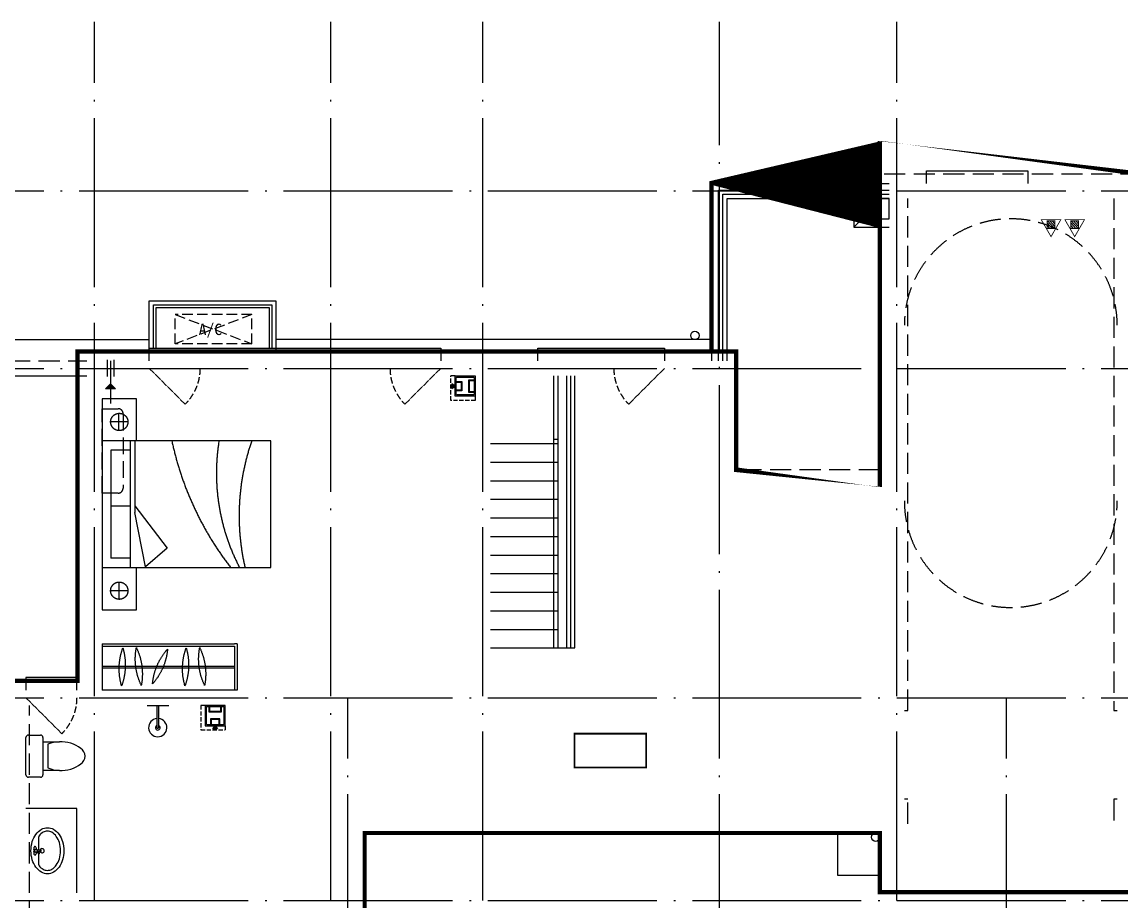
# Model space of a CAD drawing. Extents: x 23000734 to 24262965, y -11528137 to -9789882.
# Drawn here: x 24207557 to 24220570, y -9943845 to -9933440 of the extents above; entities that cross this region are included whole.
import ezdxf

# ---------------------------------------------------------------- set-up
doc = ezdxf.new("R2010")
doc.units = 0
doc.header["$LTSCALE"] = 1000
for name, pattern in [('DASH', [0.35, 0.25, -0.1]), ('DASHDOTX2', [50.8, 25.4, -12.7, 0, -12.7]), ('DOTE', [2.4200000000000004, 2, -0.2, 0.02, -0.2])]:
    doc.linetypes.add(name, pattern=pattern)
for name, color, linetype in [('0-0全面积', 3, 'Continuous'), ('0-0半面积', 10, 'Continuous'), ('0-厨卫洁具', 95, 'Continuous'), ('0-开启示意', 154, 'Continuous'), ('0-栏杆', 141, 'Continuous'), ('0-看线', 173, 'Continuous'), ('_0', 7, 'Continuous'), ('A-SURFACE', 6, 'Continuous'), ('A-活动家具', 8, 'Continuous'), ('B-家具', 167, 'DASHDOTX2'), ('BALCONY', 6, 'Continuous'), ('DOTE', 249, 'DOTE'), ('EQUIP_消火栓', 7, 'Continuous'), ('EQUIP_消防', 7, 'Continuous'), ('KT', 8, 'Continuous'), ('PUB_STRM', 4, 'Continuous'), ('STAIR', 114, 'Continuous'), ('text_房间名称', 255, 'Continuous'), ('tk', 7, 'Continuous'), ('WINDOW', 4, 'Continuous'), ('空调', 6, 'Continuous')]:
    doc.layers.add(name, color=color, linetype=linetype)
doc.styles.add('黑体', font='SIMHEI_0.TTF', dxfattribs={"width": 0.8})

# ---------------------------------------------------------------- blocks, each defined once
blk = doc.blocks.new('A$C6723108C')
at = {"layer": 'KT', "linetype": 'DASH', "ltscale": 0.5}
for p, q in [((-174.9999999965075, 454.9999999441206), (-174.9999999965075, -454.9999999441206)), ((174.9999999965075, 454.9999999441206), (-174.9999999965075, 454.9999999441206)), ((174.9999999965075, 454.9999999441206), (174.999999996624, -454.9999999441206)), ((174.999999996624, -454.9999999441206), (-174.9999999965075, -454.9999999441206))]:
    blk.add_line(p, q, dxfattribs=at)
for points in [[(-174.9999999965075, 454.9999999441206), (174.999999996624, -454.9999999441206)], [(-174.9999999965075, -454.9999999441206), (174.9999999965075, 454.9999999441206)]]:
    blk.add_lwpolyline(points, dxfattribs=at)
at = {"layer": 'KT', "style": '黑体'}
blk.add_text('A/C', height=135.1898734177215, rotation=90, dxfattribs=at).set_placement((69.32990476267878, -176.0486314147711))
blk = doc.blocks.new('mhq')
at = {"layer": 'EQUIP_消防'}
for p, q in [((8539185.101968369, 1785685.913064159), (8539153.372252699, 1785650.211214715)), ((8539213.544212833, 1785687.809120006), (8539154.157000352, 1785620.987427024)), ((8539240.301353754, 1785687.809120006), (8539159.655092102, 1785597.067030739)), ((8539244.899089618, 1785662.875655381), (8539186.412233025, 1785597.067030739)), ((8539244.899089618, 1785632.768880184), (8539213.169373946, 1785597.067030739)), ((8539465.298869774, 1785685.913064159), (8539433.569154102, 1785650.211214715)), ((8539493.741114236, 1785687.809120006), (8539434.353901755, 1785620.987427024)), ((8539520.498255158, 1785687.809120006), (8539439.851993505, 1785597.067030739)), ((8539525.095991021, 1785662.875655381), (8539466.609134428, 1785597.067030739)), ((8539525.095991021, 1785632.768880184), (8539493.36627535, 1785597.067030739))]:
    blk.add_line(p, q, dxfattribs=at)
at = {"layer": 'EQUIP_消防', "const_width": 10}
for points in [[(8539315.718489762, 1785583.08281373), (8539083.986282628, 1785583.08281373), (8539199.852386195, 1785783.768791985)], [(8539595.915391166, 1785583.08281373), (8539364.183184031, 1785583.08281373), (8539480.049287599, 1785783.768791985)], [(8539244.899089618, 1785597.067030739), (8539154.157000352, 1785597.067030739), (8539154.157000352, 1785687.809120006), (8539244.899089618, 1785687.809120006)], [(8539525.095991021, 1785597.067030739), (8539434.353901755, 1785597.067030739), (8539434.353901755, 1785687.809120006), (8539525.095991021, 1785687.809120006)]]:
    blk.add_lwpolyline(points, close=True, dxfattribs=at)
blk = doc.blocks.new('4~7层165户型消火栓')
at = {"layer": 'EQUIP_消火栓', "rotation": 180}
blk.add_blockref('mhq', (17292744.3694083, 5365457.835893118), dxfattribs=at)
blk = doc.blocks.new('A$C0B5919E6')
at = {"layer": '空调', "linetype": 'DASH', "ltscale": 0.8}
blk.add_lwpolyline([(249.9994896482676, 0.001130153046688065), (59.99948964826763, 0.001130153046688065, -0.414213562373095), (-0.0005103517323732376, 60.00113015304669), (-0.0005103517323732376, 940.0011301530467, -0.414213562373095), (59.99948964826763, 1000.001130153047), (249.9994896482676, 1000.001130153047)], format="xyb", close=True, dxfattribs=at)
blk = doc.blocks.new('rfwetery')
at = {"layer": 'BALCONY'}
for points in [[(11892286.50001817, 65605.17812204023), (11892346.50001139, 65605.17812376912), (11892346.50001463, 65545.1781290319)], [(11892406.50000461, 65605.17812186934), (11892346.50001139, 65605.17812376912), (11892346.50000797, 65545.1781290319)]]:
    blk.add_hatch(color=256, dxfattribs=at).paths.add_polyline_path(points)
h = blk.add_hatch(color=256, dxfattribs=at)
h.paths.add_polyline_path([(11892406.50000461, 65605.17812186934), (11892346.50001139, 65605.17812376923), (11892346.50000797, 65545.17812903179)])
h.paths.add_polyline_path([(11892346.50001139, 65605.17812376912), (11892346.50000797, 65545.1781290319), (11892406.50000461, 65605.17812186934)])
blk.add_line((11892346.49999243, 65272.27744436939), (11892346.50002119, 65777.37640284188), dxfattribs=at)
at = {"layer": 'BALCONY', "linetype": 'DASH'}
for p, q in [((11892306.49999366, 65259.51920022164), (11892306.5, 65459.51920022164)), ((11892386.49999366, 65259.51919768855), (11892386.5, 65459.51919768855))]:
    blk.add_line(p, q, dxfattribs=at)
at = {"layer": 'BALCONY'}
blk.add_lwpolyline([(11892286.50000461, 65605.17812566913), (11892346.50000271, 65545.17812376923), (11892406.50000461, 65605.17812186934)], close=True, dxfattribs=at)
blk = doc.blocks.new('A$C07027C3E')
at = {"layer": '0-看线'}
for points in [[(-996.1154166348279, 7059.766610726714), (-996.1154166348279, 7209.766610726714), (203.8845833651721, 7209.766610726714), (203.8845833651721, 7059.766610726714)], [(-10196.11541663483, 4959.766610726714), (-10196.11541663483, 5109.766610726714), (-6746.115947112441, 5109.766608156264), (-6746.115947112441, 4959.766608156264)], [(-5596.115416634828, 4959.766610726714), (-5596.115416634828, 5109.766610726714), (-4096.115416634828, 5109.766610726714), (-4096.115416634828, 4959.766610726714)], [(-11056.11541663483, 1059.766610726714), (-11056.11541663483, 1209.766610726714), (-11656.11541663483, 1209.766610726714), (-11656.11541663483, 1059.766610726714)]]:
    blk.add_lwpolyline(points, dxfattribs=at)
blk = doc.blocks.new('KC')
at = {"layer": '0-开启示意', "linetype": 'DASH', "ltscale": 0.3, "const_width": 10}
blk.add_lwpolyline([(245355.2100543217, 107837.9834782778), (244930.9459856096, 107413.7194095703)], dxfattribs=at)
at = {"layer": '0-开启示意', "linetype": 'DASH', "ltscale": 0.3}
blk.add_lwpolyline([(245355.21005432, 107837.9834782821), (244930.9459856096, 107413.7194095703)], dxfattribs=at)
blk.add_arc((245355.2100543217, 107837.9834782821), 600, 179.9999999999959, 224.9999999996552, dxfattribs=at)
blk = doc.blocks.new('A$C007E41BD')
at = {"layer": '0-开启示意', "xscale": -1}
blk.add_blockref('KC', (234215.1144352108, -102747.5008183569), dxfattribs=at)
at = {"layer": '0-开启示意'}
for p in [(-253045.3056460768, -102747.5008183569), (-250395.3056300282, -102747.5008183569)]:
    blk.add_blockref('KC', p, dxfattribs=at)
at = {"layer": '0-开启示意', "extrusion": (0, 0, -1), "zscale": -1}
blk.add_blockref('KC', (-232755.1144786105, -106647.5008183569), dxfattribs=at)
blk = doc.blocks.new('$plan$00002565')
at = {"layer": 'B-家具'}
for p, q in [((-749.7800000002608, 0), (-749.7800000002608, -2000.020000000019)), ((749.7799999993294, -2000.020000000019), (749.7799999993294, 0)), ((-1022.510000000708, -305.0996344015002), (-1022.510000000242, -102.1752148026135)), ((639.2933584842831, -103.8824886363), (-639.2933584852144, -103.8824886363)), ((-639.2933584852144, -332.6028061751276), (-639.2933584852144, -103.8824886363)), ((-22.50000000046566, -332.6028061751276), (-22.50000000046566, -103.8824886363)), ((639.2933584842831, -332.6028061751276), (639.2933584842831, -103.8824886363)), ((974.8873380720615, -305.0996344015002), (974.8873380720615, -102.1752148026135)), ((-920.2821034728549, -199.1122494917363), (-1124.737896527629, -199.1122494917363)), ((872.6594415442087, -199.1122494917363), (1077.115234598983, -199.1122494917363)), ((749.7799999993294, -332.6028061751276), (-749.7800000002608, -332.6028061751276)), ((-740.110585059505, -515.6892195434775), (-97.98091591894627, -387.9608326007146)), ((-17.86347532970831, -387.9608326007146), (-520.5825585280545, -770.0127178844996)), ((749.7799999993294, -387.9608326007146), (-97.98091591894627, -387.9608326007146)), ((-520.5825585280545, -770.0127178844996), (-740.110585059505, -515.6892195434775))]:
    blk.add_line(p, q, dxfattribs=at)
blk.add_lwpolyline([(1250.239999999758, 0), (-1250.240000000689, 0), (-1250.240000000689, -409.0949999999721), (-749.7800000002608, -409.0949999999721), (-749.7800000002608, -2000.020000000019), (749.7799999993294, -2000.020000000019), (749.7799999993294, -409.0949999999721), (1250.239999999758, -409.0949999999721)], close=True, dxfattribs=at)
for centre in [(-1022.510000000242, -204.5475000001024), (974.8873380720615, -204.5475000001024)]:
    blk.add_circle(centre, 102.372285197104, dxfattribs=at)
for centre, radius, start, end in [((1524.135967226699, -4452.055809183512), 3706.849978744234, 102.0578183012462, 127.8383795176825), ((367.8671245882288, -3766.739721773658), 2412.355827245851, 80.89087533273424, 117.5797607573684), ((-135.4948673322797, -4317.209777407115), 2694.262726801042, 70.81752471723271, 103.1624421197399)]:
    blk.add_arc(centre, radius, start, end, dxfattribs=at)
blk = doc.blocks.new('A$C59522257')
at = {"layer": 'B-家具'}
for p, q in [((-662.4929779581726, 30.01015955209732), (-632.4929779581726, 30.01015955209732)), ((-662.4929779581726, 30.01015955209732), (-662.4929779581726, -519.9898404479027)), ((937.5070220381021, 29.98549531772733), (-632.4929779581726, 30.00953311100602)), ((937.5070220381021, -0.01450703106820583), (-632.4929779581726, 0.00978722982108593)), ((-632.4929779581726, 0.00978722982108593), (-632.4929779581726, -519.9898404479027)), ((937.5070220381021, 29.98549531772733), (937.5070220381021, -519.9849076010287)), ((-632.4929779581726, -239.671682132408), (937.5070220381021, -239.7087596636266)), ((-632.4929779581726, -259.671682132408), (937.5070220381021, -259.7087596636266)), ((-662.4929779581726, -519.9898404479027), (937.5070220381021, -519.9849076010287))]:
    blk.add_line(p, q, dxfattribs=at)
for centre, radius, start, end in [((430.900765709579, -327.6897037141025), 721.1249997186434, 154.3888247396933, 190.7499323819012), ((-927.8421298936009, -150.4813391696662), 721.1249996643178, 334.3888247396933, 10.74993238190121), ((632.7652261815965, -221.9863553959876), 721.1249997186434, 163.6588415747176, 200.0199492971666), ((-736.7787199430168, -265.9686295483261), 721.1249996643178, 343.6588415747176, 20.01994929716657), ((879.5859843306243, 32.07029983215034), 721.1249997186434, 185.1417538412712, 221.5028615040995), ((-378.7040513008833, -510.4158723726869), 721.1249996643178, 5.141753841271216, 41.5028615040995), ((1180.900765709579, -327.6897037141025), 721.1249997186434, 154.3888247396933, 190.7499323819012), ((-177.8421298936009, -150.4813391696662), 721.1249996643178, 334.3888247396933, 10.74993238190121), ((1382.765226181597, -221.9863553959876), 721.1249997186434, 163.6588415747176, 200.0199492971666), ((13.22128005698323, -265.9686295483261), 721.1249996643178, 343.6588415747176, 20.01994929716657)]:
    blk.add_arc(centre, radius, start, end, dxfattribs=at)
blk = doc.blocks.new('A$C137C6FDA')
at = {"extrusion": (0, 0, -1), "zscale": -1}
blk.add_blockref('A$C59522257', (8708.52483785525, 1612.115025274456), dxfattribs=at)
at = {"layer": 'A-活动家具', "extrusion": (0, 0, -1), "xscale": -1, "zscale": -1, "rotation": 270}
blk.add_blockref('$plan$00002565', (9646.031859889627, 3292.87011767365, 2.070700529277394e-09), dxfattribs=at)
blk = doc.blocks.new('$lvtry$00000195')
for p, q in [((-165.1691287513386, -91.37854712315675, 1e-08), (-34.4353398813837, -91.37854712315675, 1e-08)), ((-16.69233925083245, -58.32463463447129, 1e-08), (-16.69233925083245, -48.48868729950118, 1e-08)), ((-16.18431593904097, -91.37854712315675, 1e-08), (-10.95620963069086, -91.37854712315675, 1e-08)), ((10.95620963066176, -91.37854712315675, 1e-08), (165.1691287513095, -91.37854712315675, 1e-08)), ((16.69233925080334, -58.32463463447129, 1e-08), (16.69233925080334, -48.48868729950118, 1e-08))]:
    blk.add_line(p, q)
at = {"elevation": 1e-08}
blk.add_lwpolyline([(272.6389252643421, -194.7421039027431, -0.132138150954981), (253.5803445235215, -265.5990382141645, -0.1066614028990579), (192.7848328698165, -332.445566147846, -0.08333936943727896), (107.9217588281172, -373.8538565539529, -0.07203938757544345), (1.455191522836685e-11, -389.4842077955145, -0.0720393875754408), (-107.9217588281172, -373.8538565539529, -0.08333936943727983), (-192.7848328698165, -332.445566147846, -0.1066614028990598), (-253.5803445235215, -265.5990382141936, -0.1321381509549841), (-272.6389252643421, -194.7421039027722, -0.1321381509549794), (-253.5803445235215, -123.8851695913509, -0.1066614028990545), (-192.7848328698165, -57.03864165766936, -0.08333936943728208), (-107.9217588281172, -15.63035125156239, -0.07203938757544434), (-1.455191522836685e-11, -1.000080374069512e-08, -0.07203938757544699), (107.9217588281172, -15.63035125156239, -0.08333936943728112), (192.7848328698165, -57.03864165766936, -0.1066614028990595), (253.5803445235215, -123.8851695913218, -0.1321381509549796)], format="xyb", close=True, dxfattribs=at)
blk.add_circle((-1.455191522836685e-11, -58.32463463447129, 1e-08), 16.69233925081608)
for centre, radius, start, end in [((-68.28579318300763, -231.3372843145517, 1e-08), 174.1962364631342, 128.9256896159892, 149.890599619103), ((-165.1691287513386, -111.3785471231567, 1e-08), 20, 90, 128.9256896159892), ((-40.18135723996966, -49.11782040451726, 1e-08), 10.06450358181337, 106.6095606707905, 258.1648168314234), ((-64.2878101370734, 218.365462689846, 1e-08), 258.7112282179222, 274.7069152505645, 282.3731635936319), ((-74.62124779871374, -228.4838567184815, 1e-08), 172.5795059260873, 71.36004855192897, 79.18732016849276), ((-28.90521497542795, -95.1004368024187, 1e-08), 6.774339234079719, 155.3439801166094, 308.3224154564381), ((-170.98009125526, 3.459482839924021, 1e-08), 166.2489730946692, 324.8410728659958, 338.133718030356), ((-170.98009125526, 3.459482839924021, 1e-08), 169.652629299969, 324.8410728659958, 331.3523341770557), ((-28.90521497542795, -95.1004368024187, 1e-08), 3.370683028779979, 155.3439801166094, 308.3224154564381), ((100.4320496943401, -209.8662862420206, 1e-08), 169.6526292999691, 132.31406139628, 138.8253227073732), ((-1.455191522836685e-11, -130.7294490907698, 1e-08), 25.04147884924896, 112.5160031671943, 67.4839968328057), ((100.4320496943401, -209.8662862420206, 1e-08), 166.2489730946693, 125.5326775435753, 138.8253227073732), ((-12.26054571814893, -73.92359849565037, 1e-08), 10.59940537502004, 201.8923753688605, 261.7740202046142), ((-1.455191522836685e-11, -48.48868729950118, 1e-08), 16.69233925081608, 0, 180), ((-381.0866100194544, -130.7378858690827, 1e-08), 372.2172360846195, 2.398242787222265, 6.762688832824211), ((-1.455191522836685e-11, -111.4875916614437, 1e-08), 9.902517937004529, 201.7836930228204, 338.2163069771796), ((64.28781013704429, 218.365462689846, 1e-08), 258.7112282179222, 257.626836406368, 265.2930847494355), ((381.0866100194253, -130.7378858690536, 1e-08), 372.2172360846195, 170.1008309111423, 177.6017572127778), ((74.62124779877195, -228.4838567184815, 1e-08), 172.5795059260873, 100.8126798315072, 110.4190736218762), ((40.18135723994055, -49.11782040451726, 1e-08), 10.06450358181337, 281.8351831685765, 73.39043932920947), ((165.1691287513095, -111.3785471231567, 1e-08), 20, 51.07431038401079, 90), ((165.1691287513095, -111.3785471231567, 1e-08), 20, 51.07431038401079, 90), ((68.28579318303673, -231.3372843145517, 1e-08), 174.1962364631293, 30.10940038089703, 51.07431038401079), ((-131.3919270463666, -194.7421039027577, 1e-08), 101.2469982179396, 149.890599619103, 180), ((-131.3919270463957, -194.7421039027577, 1e-08), 101.2469982179332, 180, 210.109400380897), ((-68.28579318300763, -158.1469234909637, 1e-08), 174.1962364631246, 210.109400380897, 234.462320201174), ((68.28579318303673, -158.1469234909637, 1e-08), 174.1962364631294, 305.537679798826, 329.890599619103), ((131.3919270464248, -194.7421039027577, 1e-08), 101.2469982179356, 0, 30.10940038089703), ((131.3919270464248, -194.7421039027577, 1e-08), 101.2469982179359, 329.890599619103, 0), ((-27.00015719282965, -100.3470373840428, 1e-08), 245.2267269097811, 234.462320201174, 253.5182607968169), ((-1.455191522836685e-11, -9.089240187011455, 1e-08), 340.394967608484, 253.5182607968169, 270), ((-1.455191522836685e-11, -9.08924018704056, 1e-08), 340.3949676084785, 270, 286.4817392031831), ((27.00015719280054, -100.3470373840428, 1e-08), 245.2267269097772, 286.4817392031831, 305.537679798826)]:
    blk.add_arc(centre, radius, start, end)
blk = doc.blocks.new('A$C06A70365')
at = {"layer": '0-厨卫洁具'}
h = blk.add_hatch(color=256, dxfattribs=at)
h.paths.add_polyline_path([(-114.5, 159), (-114.5, -81), (125.5, -81), (125.5, 159)])
edge = h.paths.add_edge_path(flags=16)
edge.add_arc((-91.5, 136), 8, 90, 180, ccw=False)
edge.add_line((-91.5, 144), (102.5, 144))
edge.add_arc((102.5, 136), 8, 0, 90, ccw=False)
edge.add_line((110.5, 136), (110.5, -58))
edge.add_arc((102.5, -58), 8, -90, 0, ccw=False)
edge.add_line((102.5, -66), (-91.5, -66))
edge.add_arc((-91.5, -58), 8, 180, 270, ccw=False)
edge.add_line((-99.5, -58), (-99.5, 136))
for points in [[(-152.8999999985099, 67.79999999888241), (-152.8999999985099, 10.19999999925494), (-114.5, 39)], [(-42.5, -8), (-42.5, 86), (-99.5, 86), (-99.5, 94), (-34.5, 94), (-34.5, -16), (-99.5, -16), (-99.5, -8)], [(53.5, -23), (110.5, -23), (110.5, -31), (45.5, -31), (45.5, 109), (110.5, 109), (110.5, 101), (53.5, 101)]]:
    blk.add_hatch(color=256, dxfattribs=at).paths.add_polyline_path(points)
at = {"layer": '0-厨卫洁具', "linetype": 'DASH', "ltscale": 0.2}
blk.add_lwpolyline([(125.5, -131), (-164.5, -131), (-164.5, 159)], dxfattribs=at)
at = {"layer": '0-厨卫洁具'}
for points in [[(-114.5, 159), (-164.5, 159)], [(-99.5, 94), (-34.5, 94), (-34.5, -16), (-99.5, -16)], [(-99.5, 86), (-42.5, 86), (-42.5, -8), (-99.5, -8)], [(110.5, 109), (45.5, 109), (45.5, -31), (110.5, -31)], [(110.5, 101), (53.5, 101), (53.5, -23), (110.5, -23)], [(125.5, -81), (125.5, -131)]]:
    blk.add_lwpolyline(points, dxfattribs=at)
for points in [[(125.5, 159), (125.5, -81), (-114.5, -81), (-114.5, 159)], [(-152.8999999985099, 67.79999999888241), (-152.8999999985099, 10.19999999925494), (-114.5, 39)]]:
    blk.add_lwpolyline(points, close=True, dxfattribs=at)
blk.add_lwpolyline([(110.5, 136), (110.5, -58, -0.414213562373095), (102.5, -66), (-91.5, -66, -0.414213562373095), (-99.5, -58), (-99.5, 136, -0.414213562373095), (-91.5, 144), (102.5, 144, -0.414213562373095)], format="xyb", close=True, dxfattribs=at)
blk = doc.blocks.new('_E39XBF')
at = {"layer": '0-厨卫洁具', "linetype": 'Continuous'}
for p, q in [((-169.7498989044689, 200), (-169.7498989044689, 395.1982693806349)), ((169.7498989045853, 395.1982694187027), (169.7498989045853, 200)), ((-139.7498989044689, 260.397798631544), (139.7498989045853, 260.3977986315149)), ((-250, 30), (-250, 170)), ((-220, 200), (-169.7498989044689, 200)), ((-169.7498989044689, 200), (169.7498989045853, 200)), ((169.7498989045853, 200), (220, 200)), ((250, 170), (250, 30)), ((220, 0), (-220, 0))]:
    blk.add_line(p, q, dxfattribs=at)
for centre, radius, start, end in [((0, 589.5585712347529), 109.7823411183032, 33.45085782603041, 146.5491421739696), ((227.3882324694423, 412.8433152033249), 397.5299272150959, 143.3618551252769, 182.5440070072476), ((-227.3882324694423, 412.8433152033831), 397.5299272150663, 357.4559929977501, 36.63814487472313), ((227.3882324694423, 412.8433152033249), 397.5299272150969, 182.5440070072476, 202.549524671533), ((-227.3882324694423, 412.8433152033831), 397.5299272151125, 337.450475328467, 357.4559929977501), ((-220, 170), 30, 90, 180), ((220, 170), 30, 0, 90), ((-220, 30), 30, 180, 270), ((220, 30), 30, 270, 0)]:
    blk.add_arc(centre, radius, start, end, dxfattribs=at)
blk = doc.blocks.new('A$C5ADB5540')
at = {"layer": '0-厨卫洁具'}
blk.add_line((-10018.44303346425, -1555.128977010027), (-9998.443033464253, -1555.12897692807), dxfattribs=at)
for points in [[(-10132.02811050788, -1555.128977490589), (-9875.589072797447, -1555.12897640653)], [(-10018.44303346425, -1555.128977010027), (-10018.44303235039, -1818.406278545037)], [(-9998.443033464253, -1555.12897692807), (-9998.443032350391, -1818.406278463081)], [(-10968.44303235784, -3775.128977306187), (-10968.44303235784, -2775.128977306187), (-11568.44303235784, -2775.128977306187)]]:
    blk.add_lwpolyline(points, dxfattribs=at)
for centre, radius, start, end in [((-10008.44303235412, -1817.614552242681), 108.1369439929635, 95.30602766292543, 84.69397276213215), ((-10008.44303235412, -1817.614552242681), 28.32655449442026, 110.672489159528, 69.32751131522411), ((-10008.44303236529, -1815.30347567983), 10.47030970714016, 197.2380865175333, 342.7619144243951)]:
    blk.add_arc(centre, radius, start, end, dxfattribs=at)
at = {"extrusion": (0, 0, -1), "xscale": -1, "zscale": -1}
blk.add_blockref('A$C06A70365', (6373.943538066, 2185.871018024161), dxfattribs=at)
at = {"xscale": -1, "rotation": 270}
blk.add_blockref('A$C06A70365', (-9367.443039059639, -1680.628971545026), dxfattribs=at)
at = {"layer": '0-厨卫洁具', "rotation": 270}
blk.add_blockref('_E39XBF', (-11568.44303236529, -2155.128977306187), dxfattribs=at)
at = {"layer": '0-厨卫洁具', "extrusion": (0, 0, -1), "xscale": -1, "zscale": -1, "rotation": 270}
blk.add_blockref('$lvtry$00000195', (11509.17248144746, -3275.128977298737, 1e-08), dxfattribs=at)
blk = doc.blocks.new('A$C43F54CAD')
blk.add_lwpolyline([(175.6654136776924, 119.4782744739205), (175.6654136776924, -120.5217255260795), (-144.3345863223076, -120.5217255260795), (-144.3345863223076, 119.4782744739205)], close=True)
for points in [[(275.6654136776924, 119.4782744850963), (275.6654136776924, -220.5217255260795), (-144.3345812819898, -220.5217255260795)], [(175.6654136776924, -120.5217255260795), (275.6654136776924, -220.5217255260795)]]:
    blk.add_lwpolyline(points)

msp = doc.modelspace()

# ---------------------------------------------------------------- linework, layer by layer
for points in [[(24215724.72500861, -9937449.565256696), (24215724.72499485, -9935349.56527529), (24217824.72500861, -9935349.56527529)], [(24215904.72500861, -9937449.565255517), (24215904.72499603, -9935529.56527529), (24217824.72500861, -9935529.56527529)], [(24209064.72500876, -9937349.56526094), (24209064.72500876, -9936739.565260943), (24210564.72500882, -9936739.565260917), (24210564.72500861, -9937349.56526094)], [(24205964.72500846, -9937199.5652351), (24209064.72500876, -9937199.5652351)], [(24215724.72492991, -9937199.56525614), (24210564.72500866, -9937199.565259121)], [(24206704.72501098, -9937629.565260416), (24208324.72501098, -9937629.565260416)]]:
    msp.add_lwpolyline(points)
at = {"linetype": 'DASH'}
msp.add_lwpolyline([(24206704.72501098, -9937449.565260416), (24208324.72501098, -9937449.565260416)], dxfattribs=at)
at = {"layer": '0-0全面积', "linetype": 'DASH', "lineweight": 30, "const_width": 50}
for points in [[(24235314.72501194, -9948239.565288134), (24235314.72501194, -9948239.565288134), (24251014.72501096, -9948239.565288134), (24251014.7250047, -9948239.565260846), (24255314.72501196, -9948239.565264516), (24255314.72501196, -9937339.565261502), (24244514.72499232, -9937339.565154884), (24244514.72501305, -9935239.565254338), (24239314.72501196, -9935239.56526815), (24239314.72501196, -9937339.565256752), (24231914.7252105, -9937339.565260472), (24231914.71817137, -9941239.565243056), (24230214.68912333, -9941239.565243056), (24230214.72552887, -9937339.565269886), (24220814.7245046, -9937339.565269886), (24220814.7245046, -9935239.565290459), (24217714.72500139, -9935239.565259855), (24217714.72500138, -9938739.565267172), (24216014.72501428, -9938739.565267816), (24216014.72500812, -9937339.565256642), (24208214.72513809, -9937339.56526047), (24208214.72501314, -9941239.565243056), (24206814.72500861, -9941239.565243056)], [(24203414.7250448, -9948239.565288134), (24211614.72500879, -9948239.565288134), (24211614.72499914, -9943039.56526604), (24217714.7245046, -9943039.56526604), (24217714.7245046, -9943739.565245535), (24220814.7245046, -9943739.565245535), (24220814.7245046, -9943039.565269887), (24226814.72451276, -9943039.565269887), (24226814.72501934, -9948239.565288134), (24235314.72501194, -9948239.565288134)]]:
    msp.add_lwpolyline(points, dxfattribs=at)
at = {"layer": '0-0半面积', "linetype": 'DASH', "const_width": 50}
msp.add_lwpolyline([(24216012.22501428, -9938739.565267816), (24217712.22500138, -9938739.565267172), (24217712.22500139, -9935349.56527529), (24215722.22499485, -9935349.56528833), (24215722.22500789, -9937339.565256784), (24216012.22500812, -9937339.565256642), (24216012.22501428, -9938739.565267816)], dxfattribs=at)
at = {"layer": '0-栏杆'}
for points in [[(24215804.72500861, -9937449.565256173), (24215804.72499537, -9935429.56527529), (24217824.72500861, -9935429.56527529)], [(24215854.72500861, -9937449.565255845), (24215854.7249957, -9935479.56527529), (24217824.72500861, -9935479.56527529)], [(24209114.72500876, -9937299.56526094), (24209114.72500876, -9936789.565260941), (24210514.7250088, -9936789.565260917), (24210514.72500863, -9937299.56526094)], [(24209144.72500876, -9937299.56526094), (24209144.72500876, -9936819.565260941), (24210484.72500879, -9936819.565260917), (24210484.72500863, -9937299.56526094)]]:
    msp.add_lwpolyline(points, dxfattribs=at)
at = {"layer": '_0'}
for points in [[(24213904.72500861, -9940849.565266518), (24213904.72500861, -9940849.565266518), (24213904.72500916, -9937629.5652888)], [(24213904.72500861, -9940849.565266518), (24214104.72500861, -9940849.565266518), (24214104.72500916, -9937629.5652888)]]:
    msp.add_lwpolyline(points, dxfattribs=at)
at = {"layer": 'A-SURFACE', "linetype": 'DASH', "lineweight": 30}
for points in [[(24235314.72501194, -9948239.565288134), (24235314.72501196, -9947539.565259308), (24251014.72501098, -9947539.565259308), (24251014.7250047, -9948239.565260846), (24255314.72501196, -9948239.565264516), (24255314.72501196, -9937339.565261502), (24244514.72499232, -9937339.565154884), (24244514.72501305, -9935239.565254338), (24239314.72501196, -9935239.56526815), (24239314.72501196, -9937339.565256752), (24231914.7252105, -9937339.565260472), (24231914.71817137, -9941239.565243056), (24230214.68912333, -9941239.565243056), (24230214.72552887, -9937339.565269886), (24220814.7245046, -9937339.565269886), (24220814.7245046, -9935239.565290459), (24217714.72500139, -9935239.565259855), (24217714.72500138, -9938739.565267172), (24216014.72501428, -9938739.565267816), (24216014.72500812, -9937339.565256642), (24208214.72513809, -9937339.56526047), (24208214.72501314, -9941239.565243056), (24206814.72500861, -9941239.565243056)], [(24218004.72500861, -9941589.56526094), (24218044.72500861, -9941589.56526094), (24218044.72500861, -9935529.56526094)], [(24220484.72500861, -9935529.56526094), (24220484.72500861, -9941589.56526094), (24220524.72500861, -9941589.56526094)], [(24207644.72500861, -9947949.565264422), (24207644.72500861, -9941529.565277778)], [(24218044.72500861, -9942929.565269887), (24218044.72500861, -9942639.56526094), (24218004.72500861, -9942639.56526094)], [(24220524.72500861, -9942639.56526094), (24220484.72500861, -9942639.56526094), (24220484.72500861, -9942929.565269887)], [(24203414.7250448, -9948239.565288134), (24211614.72500879, -9948239.565288134), (24211614.72499914, -9943039.56526604), (24217714.7245046, -9943039.56526604), (24217714.7245046, -9943739.565245535), (24220814.7245046, -9943739.565245535), (24220814.7245046, -9943039.565269887), (24226814.72451276, -9943039.565269887), (24226814.72501934, -9948239.565288134), (24235314.72501194, -9948239.565288134)]]:
    msp.add_lwpolyline(points, dxfattribs=at)
at = {"layer": 'DOTE'}
for p, q in [((24208414.72500861, -9943839.56526094), (24208414.72500861, -9933439.56526094)), ((24211214.72500861, -9943839.56526094), (24211214.72500861, -9933439.56526094)), ((24213014.72500861, -9943839.56526094), (24213014.72500861, -9933439.56526094)), ((24215814.72500861, -9951839.56526094), (24215814.72500861, -9933439.56526094)), ((24217914.72500861, -9943839.56526094), (24217914.72500861, -9933439.56526094)), ((24181614.72500861, -9935439.56526094), (24257114.72500861, -9935439.56526094)), ((24181614.72500861, -9937539.56526094), (24257114.72500861, -9937539.56526094)), ((24181614.72500861, -9941439.56526094), (24257114.72500861, -9941439.56526094)), ((24211414.72500861, -9951839.56526094), (24211414.72500861, -9941439.56526094)), ((24219214.72500861, -9951839.56526094), (24219214.72500861, -9941439.56526094)), ((24181614.72500861, -9943839.56526094), (24257114.72500861, -9943839.56526094))]:
    msp.add_line(p, q, dxfattribs=at)
at = {"layer": 'PUB_STRM'}
msp.add_lwpolyline([(24217714.7245046, -9943539.56526604), (24217714.7245046, -9943039.56526604), (24217214.7245046, -9943039.56526604), (24217214.7245046, -9943539.56526604)], close=True, dxfattribs=at)
for centre in [(24215524.76062001, -9937149.565242264), (24217664.7245046, -9943089.56526604)]:
    msp.add_circle(centre, 50, dxfattribs=at)
at = {"layer": 'STAIR'}
for points in [[(24213854.72500861, -9938429.565266518), (24213854.72500916, -9937629.5652888)], [(24213854.72500861, -9940849.565266518), (24213854.72500861, -9938379.565266518), (24213904.72500903, -9938379.565266518)], [(24213104.72500861, -9938429.565266518), (24213904.72500861, -9938429.565266518)], [(24213904.72500861, -9940849.565266518), (24213904.72500861, -9938429.565266518)], [(24213104.72500861, -9938649.565266518), (24213904.72500861, -9938649.565266518)], [(24213104.72500861, -9938869.565266518), (24213904.72500861, -9938869.565266518)], [(24213104.72500861, -9939089.565266518), (24213904.72500861, -9939089.565266518)], [(24213104.72500861, -9939309.565266518), (24213904.72500861, -9939309.565266518)], [(24213104.72500861, -9939529.565266518), (24213904.72500861, -9939529.565266518)], [(24213104.72500861, -9939749.565266518), (24213904.72500861, -9939749.565266518)], [(24213104.72500861, -9939969.565266518), (24213904.72500861, -9939969.565266518)], [(24213104.72500861, -9940189.565266518), (24213904.72500861, -9940189.565266518)], [(24213104.72500861, -9940409.565266518), (24213904.72500861, -9940409.565266518)], [(24213104.72500861, -9940629.565266518), (24213904.72500861, -9940629.565266518)], [(24213104.72500861, -9940849.565266518), (24213904.72500861, -9940849.565266518)]]:
    msp.add_lwpolyline(points, dxfattribs=at)
at = {"layer": 'text_房间名称', "color": 6, "linetype": 'DASH', "const_width": 19.99999999999999}
msp.add_lwpolyline([(24214947.07981288, -9941863.770330755), (24214098.14204646, -9941863.770330755), (24214098.14202384, -9942263.594595406), (24214947.07979003, -9942263.594595406)], close=True, dxfattribs=at)
at = {"layer": 'tk', "linetype": 'DASH'}
for centre, start, end in [((24219264.72500861, -9937029.56526094), 0, 180), ((24219264.72500861, -9939109.56526094), 180, 0)]:
    msp.add_arc(centre, 1260, start, end, dxfattribs=at)
at = {"layer": 'WINDOW'}
msp.add_lwpolyline([(24214004.72500916, -9937629.5652888), (24214004.72500861, -9940849.565266518), (24214054.72500861, -9940849.565266518), (24214054.72500916, -9937629.5652888)], dxfattribs=at)

# ---------------------------------------------------------------- block references
for name, p in [('A$C07027C3E', (24219260.84042524, -9942409.332062112)), ('A$C007E41BD', (24220204.82012136, -9942630.047920864)), ('A$C5ADB5540', (24219173.16804267, -9939974.436290551)), ('A$C137C6FDA', (24218150.75686722, -9942441.69143771))]:
    msp.add_blockref(name, p)
at = {"xscale": -1}
msp.add_blockref('A$C43F54CAD', (24217680.39042666, -9935649.043562952), dxfattribs=at)
at = {"rotation": 270}
msp.add_blockref('A$C6723108C', (24209825.40954557, -9937075.927749118), dxfattribs=at)
at = {"layer": 'BALCONY', "extrusion": (0, 0, -1), "zscale": -1, "rotation": 180.0035144073669}
msp.add_blockref('rfwetery', (-12316262.28090211, -9871447.835435541), dxfattribs=at)
at = {"layer": 'EQUIP_消火栓', "xscale": -1}
msp.add_blockref('4~7层165户型消火栓', (32973285.57842779, -13515654.31836347), dxfattribs=at)
at = {"layer": '空调', "linetype": 'DASH', "ltscale": 0.8, "rotation": 179.9964855926331}
msp.add_blockref('A$C0B5919E6', (24208754.76586836, -9938016.823677324), dxfattribs=at)

doc.saveas('drawing.dxf')
